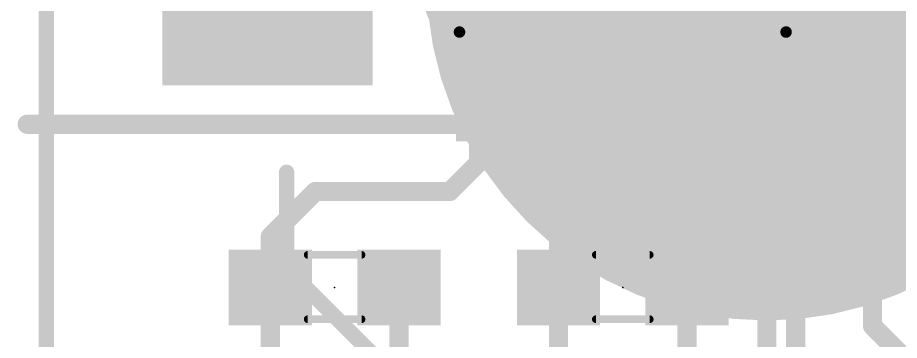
# Model space of a CAD drawing. Extents: x 0 to 108, y -18 to 20.
# Drawn here: x -0.38 to 11.28, y 6.67 to 10.93 of the extents above; entities that cross this region are included whole.
import ezdxf

# ---------------------------------------------------------------- set-up
doc = ezdxf.new("R2010")
doc.units = 0
for name, color, linetype in [('1', 12, 'CONTINUOUS'), ('16', 132, 'CONTINUOUS'), ('17', 110, 'CONTINUOUS'), ('20', 53, 'CONTINUOUS'), ('21', 41, 'CONTINUOUS'), ('22', 40, 'CONTINUOUS'), ('23', 53, 'CONTINUOUS'), ('51', 53, 'CONTINUOUS')]:
    doc.layers.add(name, color=color, linetype=linetype)

# ---------------------------------------------------------------- blocks, each defined once
blk = doc.blocks.new('PIE')
at = {"const_width": 0.5}
blk.add_lwpolyline([(0, -0.25, 1), (0, 0.25, 1), (0, -0.25)], format="xyb", dxfattribs=at)
blk = doc.blocks.new('SQUAREP')
blk.add_solid([(-0.5, -0.5), (0.5, -0.5), (-0.5, 0.5), (0.5, 0.5)])
blk = doc.blocks.new('RECT')
blk.add_solid([(-0.5, -0.5), (0.5, -0.5), (-0.5, 0.5), (0.5, 0.5)])

msp = doc.modelspace()

# ---------------------------------------------------------------- linework, layer by layer
at = {"layer": '1'}
for points, const_width in [([(0, 19.05), (0, 0)], 0.2032), ([(5.715, 9.9), (5.715, 9.017)], 0.254), ([(6.985, 9.9), (6.985, 8.763)], 0.254), ([(8.255, 9.9), (8.255, 8.763)], 0.254), ([(9.525, 9.9), (9.525, 8.89)], 0.254), ([(5.715, 9.017), (5.334, 8.636)], 0.254), ([(9.525, 8.89), (9.779, 8.636)], 0.254), ([(6.77, 8.548), (6.985, 8.763)], 0.254), ([(8.255, 8.763), (8.509, 8.509)], 0.254), ([(3.556, 8.636), (2.96, 8.04)], 0.254), ([(5.334, 8.636), (3.556, 8.636)], 0.254), ([(9.779, 8.636), (10.668, 8.636)], 0.254), ([(10.668, 8.636), (10.922, 8.382)], 0.254), ([(6.77, 7.366), (6.77, 8.548)], 0.254), ([(8.509, 8.509), (9.017, 8.509)], 0.254), ([(9.017, 8.509), (9.906, 7.62)], 0.254), ([(10.922, 8.382), (10.922, 6.858)], 0.254), ([(2.96, 7.366), (2.96, 8.04)], 0.254), ([(9.906, 7.62), (9.906, 4.826)], 0.254), ([(2.96, 7.366), (2.96, 2.96)], 0.254), ([(4.66, 7.366), (4.66, 6.135)], 0.254), ([(6.77, 7.366), (6.77, 5.5)], 0.254), ([(8.47, 7.366), (8.47, 6.262)], 0.254), ([(11.43, 6.35), (10.922, 6.858)], 0.254)]:
    msp.add_lwpolyline(points, dxfattribs=dict(at, const_width=const_width))
at = {"layer": '1', "const_width": 0.127}
for points in [[(5.7785, 9.9, 1), (5.6515, 9.9)], [(7.0485, 9.9, 1), (6.9215, 9.9)], [(8.3185, 9.9, 1), (8.1915, 9.9)], [(9.5885, 9.9, 1), (9.4615, 9.9)], [(5.7599, 8.9721, 1), (5.6701, 9.0619)], [(5.6515, 9.017, 1), (5.7785, 9.017)], [(9.5699, 8.9349, 1), (9.4801, 8.8451)], [(7.0299, 8.7181, 1), (6.9401, 8.8079)], [(8.2999, 8.8079, 1), (8.2101, 8.7181)], [(9.4615, 8.89, 1), (9.5885, 8.89)], [(3.556, 8.6995, 1), (3.556, 8.5725)], [(3.6009, 8.5911, 1), (3.5111, 8.6809)], [(5.2891, 8.6809, 1), (5.3789, 8.5911)], [(5.334, 8.5725, 1), (5.334, 8.6995)], [(6.9215, 8.763, 1), (7.0485, 8.763)], [(8.1915, 8.763, 1), (8.3185, 8.763)], [(9.779, 8.6995, 1), (9.779, 8.5725)], [(9.7341, 8.5911, 1), (9.8239, 8.6809)], [(10.7129, 8.6809, 1), (10.6231, 8.5911)], [(10.668, 8.5725, 1), (10.668, 8.6995)], [(6.8335, 8.548, 1), (6.7065, 8.548)], [(6.7251, 8.5929, 1), (6.8149, 8.5031)], [(8.509, 8.5725, 1), (8.509, 8.4455)], [(9.0619, 8.5539, 1), (8.9721, 8.4641)], [(9.017, 8.4455, 1), (9.017, 8.5725)], [(8.4641, 8.4641, 1), (8.5539, 8.5539)], [(10.9855, 8.382, 1), (10.8585, 8.382)], [(10.8771, 8.3371, 1), (10.9669, 8.4269)], [(3.0235, 8.04, 1), (2.8965, 8.04)], [(2.9151, 8.0849, 1), (3.0049, 7.9951)], [(9.9695, 7.62, 1), (9.8425, 7.62)], [(9.8611, 7.5751, 1), (9.9509, 7.6649)], [(3.0235, 7.366, 1), (2.8965, 7.366)], [(4.7235, 7.366, 1), (4.5965, 7.366)], [(6.8335, 7.366, 1), (6.7065, 7.366)], [(8.5335, 7.366, 1), (8.4065, 7.366)], [(2.8965, 7.366, 1), (3.0235, 7.366)], [(6.7065, 7.366, 1), (6.8335, 7.366)], [(10.9669, 6.9029, 1), (10.8771, 6.8131)], [(10.8585, 6.858, 1), (10.9855, 6.858)]]:
    msp.add_lwpolyline(points, format="xyb", dxfattribs=at)
at = {"layer": '16', "const_width": 0.2032}
msp.add_lwpolyline([(0, 0), (0, 19.05)], dxfattribs=at)
at = {"layer": '20', "const_width": 0.2032}
msp.add_lwpolyline([(0, 19.05), (0, 0)], dxfattribs=at)
at = {"layer": '21'}
for points, const_width in [([(5.08, 11.1252, 0.4142), (5.461, 10.7442)], 0.1524), ([(9.779, 10.7442, 0.4142), (10.16, 11.1252)], 0.1524), ([(5.461, 10.7823, 1), (5.461, 10.7061)], 0.0762), ([(5.461, 10.7061, 1), (5.461, 10.7823)], 0.0762), ([(9.779, 10.7823, 1), (9.779, 10.7061)], 0.0762), ([(9.779, 10.7061, 1), (9.779, 10.7823)], 0.0762)]:
    msp.add_lwpolyline(points, format="xyb", dxfattribs=dict(at, const_width=const_width))
at = {"layer": '21', "const_width": 0.1524}
msp.add_lwpolyline([(5.461, 10.7442), (9.779, 10.7442)], dxfattribs=at)
at = {"layer": '22', "const_width": 0.2032}
for points in [[(3.175, 7.62), (3.175, 8.89)], [(5.715, 5.08), (3.175, 7.62)]]:
    msp.add_lwpolyline(points, dxfattribs=at)
at = {"layer": '22', "const_width": 0.1016}
for points in [[(3.2258, 8.89, 1), (3.1242, 8.89)], [(3.2109, 7.6559, 1), (3.1391, 7.5841)], [(3.1242, 7.62, 1), (3.2258, 7.62)]]:
    msp.add_lwpolyline(points, format="xyb", dxfattribs=at)
at = {"layer": '23'}
for p in [(3.81, 7.366), (7.62, 7.366)]:
    msp.add_point(p, dxfattribs=at)
at = {"layer": '51'}
for points, const_width in [([(9.525, 19.431), (9.525, -0.762)], 0.254), ([(-0.254, 9.525), (19.812, 9.525)], 0.254), ([(3.454, 7.798), (4.166, 7.798)], 0.1016), ([(7.264, 7.798), (7.976, 7.798)], 0.1016), ([(3.454, 6.947), (4.166, 6.947)], 0.1016), ([(7.264, 6.947), (7.976, 6.947)], 0.1016)]:
    msp.add_lwpolyline(points, dxfattribs=dict(at, const_width=const_width))
for points, const_width in [([(-0.254, 9.5885, 1), (-0.254, 9.4615)], 0.127), ([(3.454, 7.8234, 1), (3.454, 7.7726)], 0.0508), ([(4.166, 7.7726, 1), (4.166, 7.8234)], 0.0508), ([(7.264, 7.8234, 1), (7.264, 7.7726)], 0.0508), ([(7.976, 7.7726, 1), (7.976, 7.8234)], 0.0508), ([(3.454, 6.9724, 1), (3.454, 6.9216)], 0.0508), ([(4.166, 6.9216, 1), (4.166, 6.9724)], 0.0508), ([(7.264, 6.9724, 1), (7.264, 6.9216)], 0.0508), ([(7.976, 6.9216, 1), (7.976, 6.9724)], 0.0508)]:
    msp.add_lwpolyline(points, format="xyb", dxfattribs=dict(at, const_width=const_width))

# ---------------------------------------------------------------- block references
at = {"layer": '1', "xscale": 0.6, "yscale": 1.2, "rotation": 180}
for p in [(5.715, 9.9), (6.985, 9.9), (8.255, 9.9), (9.525, 9.9)]:
    msp.add_blockref('RECT', p, dxfattribs=at)
at = {"layer": '1', "xscale": 1.1}
for p in [(2.96, 7.366), (4.66, 7.366), (6.77, 7.366), (8.47, 7.366)]:
    msp.add_blockref('RECT', p, dxfattribs=at)
at = {"layer": '16', "xscale": 9, "yscale": 9}
msp.add_blockref('PIE', (9.525, 11.43), dxfattribs=at)
at = {"layer": '17', "xscale": 2.7813, "yscale": 2.7813, "rotation": 180}
msp.add_blockref('SQUAREP', (2.921, 11.43), dxfattribs=at)
msp.add_blockref('SQUAREP', (2.921, 11.43), dxfattribs=at)
at = {"layer": '51', "xscale": 0.508, "yscale": 1.143, "rotation": 180}
for p in [(5.715, 10.1727), (6.985, 10.1727), (8.255, 10.1727), (9.525, 10.1727)]:
    msp.add_blockref('RECT', p, dxfattribs=at)
at = {"layer": '51', "xscale": 0.5001, "yscale": 0.95}
for p in [(3.2219, 7.3711), (4.3902, 7.3711), (7.0319, 7.3711), (8.2003, 7.3711)]:
    msp.add_blockref('RECT', p, dxfattribs=at)

doc.saveas('drawing.dxf')
